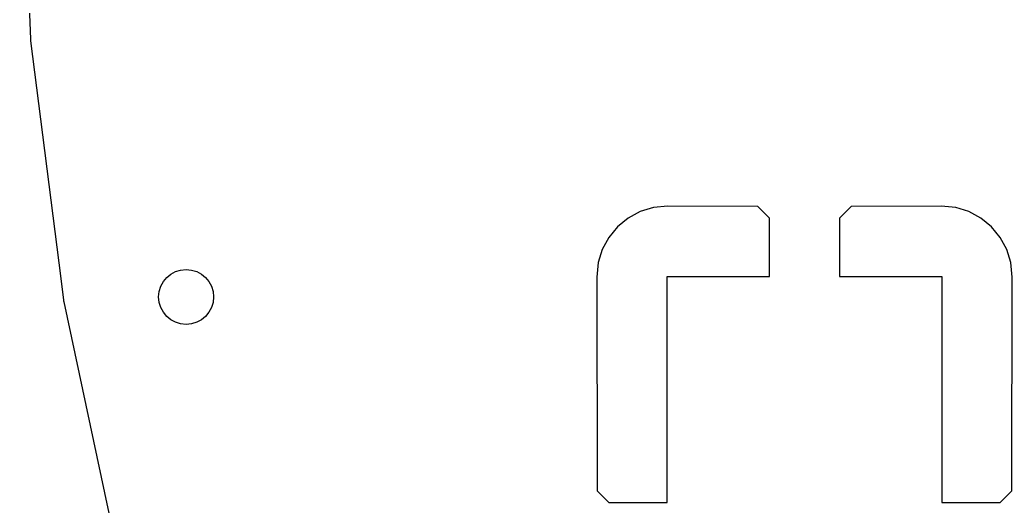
# Model space of a CAD drawing. Extents: x 115.8 to 161.5, y -138.1 to -92.5.
# Drawn here: x 115.79 to 123.01, y -120.57 to -117.03 of the extents above; entities that cross this region are included whole.
import ezdxf

# ---------------------------------------------------------------- set-up
doc = ezdxf.new("R2010")
doc.units = 0
doc.layers.add('BLACK', color=7, linetype='CONTINUOUS')

msp = doc.modelspace()

# ---------------------------------------------------------------- linework, layer by layer
at = {"layer": 'BLACK', "linetype": 'CONTINUOUS'}
for p, q in [((115.87, -117.174), (115.79, -115.27)), ((115.871, -117.178), (115.87, -117.174)), ((115.871, -117.183), (115.871, -117.178)), ((115.871, -117.184), (115.871, -117.183)), ((116.09, -118.916), (115.871, -117.184)), ((120.4, -118.399), (120.305, -118.428)), ((120.506, -118.389), (120.4, -118.399)), ((121.161, -118.392), (120.506, -118.389)), ((121.246, -118.476), (121.161, -118.392)), ((121.839, -118.392), (121.754, -118.476)), ((122.494, -118.389), (121.839, -118.392)), ((122.6, -118.399), (122.494, -118.389)), ((122.695, -118.428), (122.6, -118.399)), ((120.216, -118.476), (120.139, -118.539)), ((120.305, -118.428), (120.216, -118.476)), ((121.246, -118.9), (121.246, -118.476)), ((121.754, -118.476), (121.754, -118.9)), ((122.784, -118.476), (122.695, -118.428)), ((122.861, -118.539), (122.784, -118.476)), ((120.139, -118.539), (120.076, -118.616)), ((122.924, -118.616), (122.861, -118.539)), ((120.076, -118.616), (120.028, -118.705)), ((122.972, -118.705), (122.924, -118.616)), ((120.028, -118.705), (119.999, -118.8)), ((123.001, -118.8), (122.972, -118.705)), ((119.999, -118.8), (119.989, -118.906)), ((123.011, -118.906), (123.001, -118.8)), ((116.11, -119.074), (116.09, -118.916)), ((116.09, -118.916), (116.09, -118.916)), ((119.989, -118.906), (119.992, -120.462)), ((120.5, -120.546), (120.5, -118.9)), ((120.5, -118.9), (121.246, -118.9)), ((121.754, -118.9), (122.5, -118.9)), ((122.5, -118.9), (122.5, -120.546)), ((123.008, -120.462), (123.011, -118.906)), ((116.111, -119.079), (116.11, -119.074)), ((116.111, -119.083), (116.111, -119.079)), ((116.112, -119.085), (116.111, -119.083)), ((116.508, -120.948), (116.112, -119.085)), ((119.992, -120.462), (120.076, -120.546)), ((122.924, -120.546), (123.008, -120.462)), ((120.076, -120.546), (120.5, -120.546)), ((122.5, -120.546), (122.924, -120.546))]:
    msp.add_line(p, q, dxfattribs=at)
at = {"layer": 'BLACK'}
msp.add_circle((117, -119.05), 0.2, dxfattribs=at)

doc.saveas('drawing.dxf')
